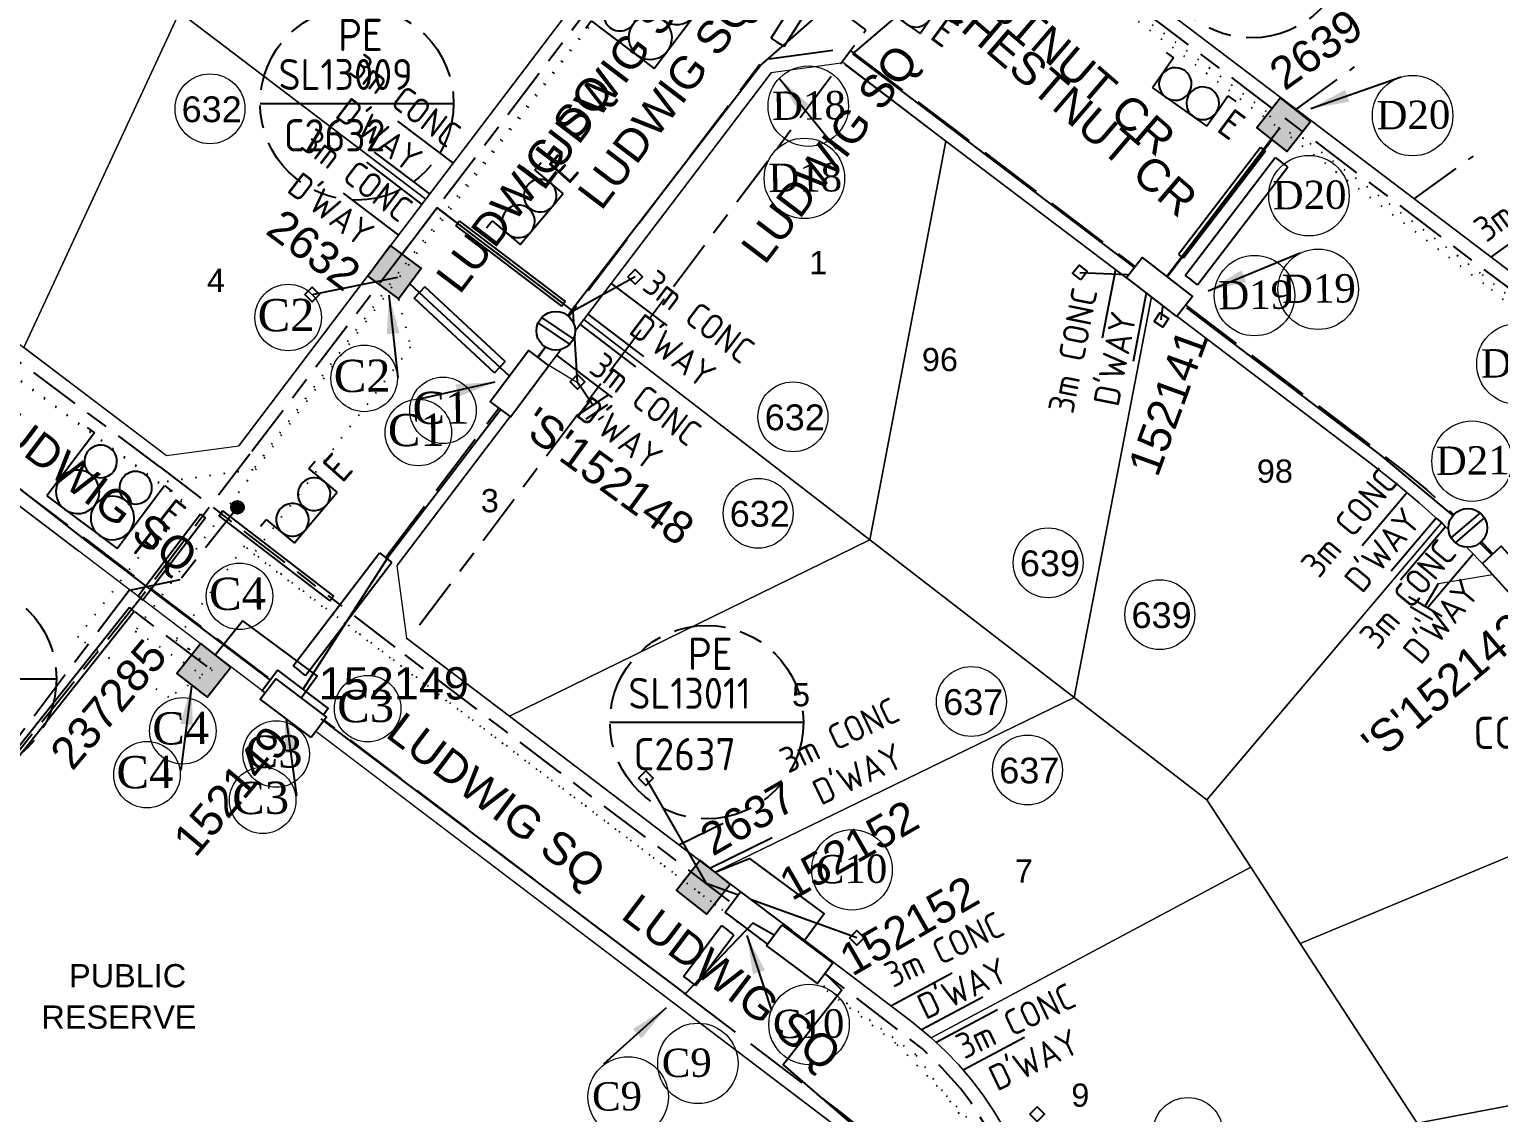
# Model space of a CAD drawing. Header units: metres. Extents: x 298214 to 299272, y 6265564 to 6266203.
# Drawn here: x 298747.9 to 298861.9, y 6265777.8 to 6265861.8 of the extents above; entities that cross this region are included whole.
import ezdxf
from ezdxf.enums import TextEntityAlignment as Align

# ---------------------------------------------------------------- set-up
doc = ezdxf.new("R2010")
doc.units = ezdxf.units.M
for name, pattern in [('Cable Exist UG', [8.2, 4, -1.2, 1.8, -1.2]), ('Cable Remove', [2, 0, -2]), ('IE Trench LV', [6.5, 5, -1.5]), ('IECLCHAINA', [8.2, 4, -1.2, 1.8, -1.2])]:
    doc.linetypes.add(name, pattern=pattern)
doc.layers.get('0').update_dxf_attribs({"color": 6})
doc.layers.add('Cadastre Land Parcels_SP_EXT', color=9, linetype='Continuous', lineweight=5)
doc.layers.add('Cadastre Roads_SP_EXT', color=9, linetype='Continuous', lineweight=5)
for name, color, linetype in [('Duct_SP_NEW', 2, 'Continuous'), ('Equip_HV_EXT', 7, 'Continuous'), ('Equip_LV_NEW', 2, 'Continuous'), ('Equip_SL_EXT', 7, 'Continuous'), ('Mains_HV_EXT', 7, 'Continuous'), ('Mains_LV_EXT', 7, 'Continuous'), ('Mains_LV_New_T28', 2, 'Continuous'), ('Mains_LV_New_T8', 2, 'Continuous'), ('Mains_LV_NEW_T84', 2, 'Continuous'), ('Mains_SL_EXT', 7, 'Continuous'), ('Notes_HV_MISC', 7, 'Continuous'), ('Notes_LV_MISC', 7, 'Continuous'), ('NOTES_SL_EXT', 7, 'Continuous'), ('Notes_SL_MISC', 7, 'Continuous'), ('Notes_SP_EXT', 7, 'Continuous'), ('Notes_SP_MISC', 7, 'Continuous'), ('Services_SP_EXT', 7, 'Continuous'), ('SupportsUG_SP_LV_NEW', 2, 'Continuous'), ('SupportsUG_SP_LV_SL_EXT', 7, 'Continuous'), ('Trench_SP_NEW', 2, 'Continuous'), ('UG_Details_SP_MISC', 7, 'Continuous')]:
    doc.layers.add(name, color=color, linetype=linetype)
doc.layers.add('Features_HIDE', color=1, linetype='Continuous', plot=False)
doc.layers.get('Features_HIDE').off()
doc.styles.add('COLUMN_LABEL', font='arial.ttf')
doc.styles.add('iecISOCP', font='isocp.shx')
doc.styles.add('iecNAME', font='times.ttf')
doc.styles.add('iecRoadName', font='arial.ttf', dxfattribs={"height": 3.5})
doc.styles.add('POLE_LABEL', font='arial.ttf')
doc.styles.get("Standard").update_dxf_attribs({"font": 'arial.ttf'})
doc.linetypes.add('IECLCABD1', pattern='A,5.25,-0.1,["o",Standard,S=2,R=0,X=1.5,Y=-0.7],-4', length=9.35)
doc.linetypes.add('IECLCABS1', pattern='A,7,-0.5,["/",Standard,S=1.5,R=0,X=0.2,Y=-0.7],-1.8', length=9.3)
doc.linetypes.add('IECLCABV1', pattern='A,7.2,-0.45,["V",Standard,S=1.5,R=0,X=0,Y=-0.7],-1.8', length=9.45)
doc.linetypes.add('IECLCABX1', pattern='A,7,-0.25,["x",Standard,S=2,R=0,X=0.2,Y=-0.8],-2.1', length=9.35)
doc.dimstyles.new('UGT1', dxfattribs={"dimtxt": 2.5, "dimasz": 2, "dimexe": 1.25, "dimexo": 0.625, "dimgap": 1, "dimtad": 1, "dimjust": 1, "dimlfac": 1000, "dimtxsty": 'iecISOCP', "dimblk1": 'M05', "dimblk2": 'NONE', "dimsah": 1, "dimcen": 0, "dimse1": 1, "dimse2": 1, "dimadec": 0, "dimazin": 0, "dimtfac": 1, "dimtmove": 0, "dimatfit": 3, "dimfxl": 1, "dimarcsym": 0})

# ---------------------------------------------------------------- blocks, each defined once
blk = doc.blocks.new('COLUMN_EXT')
blk.add_hatch(color=256).paths.add_polyline_path([(-1.49, 1.48), (-1.49, -1.49), (1.48, -1.49), (1.48, 1.48)])
blk.add_lwpolyline([(-1.49, -1.49), (1.48, -1.49), (1.48, 1.48), (-1.49, 1.48)], close=True)
for tag, height, style, flags, p in [('ASSET_NUM', 2.5, 'COLUMN_LABEL', 8, (2, 2)), ('STRUCTURE_PLANT_NUMBER', 0.2, 'POLE_LABEL', 9, (1.81, 0.03)), ('STREET_CODE', 0.2, 'COLUMN_LABEL', 9, (1.81, -0.2))]:
    blk.add_attdef(tag, text='', height=height, dxfattribs=dict(style=style, flags=flags)).set_placement(p, align=Align.MIDDLE_LEFT)
at = {"flags": 9}
for tag, p in [('COLUMN_TYPE', (1.81, -0.4)), ('OWNED_BY', (1.81, -0.6)), ('STATE', (1.81, -0.8)), ('USAGE', (1.81, -1)), ('LEGEND', (1.81, -1.2)), ('STREETNAME', (1.81, -1.6)), ('SUBURB', (1.81, -1.8)), ('LOCATION', (1.81, -1.4)), ('NOTES', (1.81, -2))]:
    blk.add_attdef(tag, text='', height=0.2, dxfattribs=at).set_placement(p, align=Align.MIDDLE_LEFT)
at = {"flags": 1}
blk.add_attdef('Z', (1.81, -2.35), '', height=0.2, dxfattribs=at)
blk = doc.blocks.new('CCP_EXT')
at = {"flags": 9}
for tag, p in [('STATE', (0, -1.8)), ('LEGEND', (0, -1.4)), ('LIFE_SUPPORT', (0, -1.6)), ('NOTES', (0, -2))]:
    blk.add_attdef(tag, text='', height=0.2, dxfattribs=at).set_placement(p, align=Align.MIDDLE_LEFT)
blk.add_wipeout([(0, 0.57), (0.57, 0), (0, -0.57), (-0.57, 0)])
blk.add_lwpolyline([(-0.57, 0), (0, 0.57), (0.57, 0), (0, -0.57), (-0.57, 0)])
at = {"flags": 1}
blk.add_attdef('Z', (0, 0), '', height=0.2, dxfattribs=at)
at = {"flags": 9}
for tag, p in [('CCP_TYPE', (0, 0)), ('CONSTRUCTED_VOLTAGE', (0, -0.2)), ('OPERATING_VOLTAGE', (0, -0.6)), ('ORIENTATION', (0, -0.8)), ('OWNED_BY', (0, -1)), ('NO_PHASES', (0, -0.4)), ('USAGE', (0, -1.2))]:
    blk.add_attdef(tag, text='', height=0.2, dxfattribs=at).set_placement(p, align=Align.MIDDLE_LEFT)
blk = doc.blocks.new('CONNECTOR_NODE_EXT')
h = blk.add_hatch(color=256)
edge = h.paths.add_edge_path()
edge.add_arc((0, 0), 0.5, 0, 360)
blk.add_circle((0, 0), 0.5)
at = {"flags": 1}
blk.add_attdef('Z', (0, 0), '', height=0.2, dxfattribs=at)
at = {"flags": 9}
for tag, p in [('CONNECTOR_TYPE', (0, 0)), ('CONSTRUCTED_VOLTAGE', (0, -0.2)), ('OPERATING_VOLTAGE', (0, -0.6)), ('ORIENTATION', (0, -0.8)), ('SUBTYPE', (0, -1)), ('NO_PHASES', (0, -0.4)), ('USAGE', (0, -1.2)), ('NOTES', (0, -1.4))]:
    blk.add_attdef(tag, text='', height=0.2, dxfattribs=at).set_placement(p, align=Align.MIDDLE_LEFT)
blk = doc.blocks.new('d2212')
at = {"layer": 'Notes_SP_EXT', "color": 1}
for p, q in [((298848.042, 6265874.283), (298848.502, 6265874.285)), ((298848.507, 6265874.285), (298848.511, 6265872.388)), ((298851.946, 6265873.521), (298851.942, 6265874.293)), ((298851.943, 6265874.293), (298852.443, 6265874.295)), ((298851.951, 6265872.396), (298851.946, 6265873.521)), ((298848.511, 6265872.384), (298851.951, 6265872.392))]:
    blk.add_line(p, q, dxfattribs=at)
for points in [[(298848.522, 6265873.233, 1), (298850.21, 6265873.23, 1)], [(298850.257, 6265873.233, 1), (298851.944, 6265873.23, 1)]]:
    blk.add_lwpolyline(points, format="xyb", close=True, dxfattribs=at)
at = {"layer": 'Notes_SP_MISC', "linetype": 'Continuous', "insert": (298852.94, 6265873.193), "char_height": 1.5, "width": 1.93709, "attachment_point": 5, "rotation": 358.65917, "style": 'iecISOCP'}
blk.add_mtext('E', dxfattribs=at)
blk = doc.blocks.new('d221')
at = {"layer": 'Notes_SP_EXT', "color": 1}
for p, q in [((298834.428, 6265877.275), (298834.888, 6265877.275)), ((298834.889, 6265877.275), (298834.879, 6265873.193)), ((298839.421, 6265874.31), (298839.426, 6265877.263)), ((298839.428, 6265877.263), (298839.928, 6265877.262)), ((298839.419, 6265873.185), (298839.421, 6265874.31)), ((298834.879, 6265873.193), (298839.419, 6265873.185))]:
    blk.add_line(p, q, dxfattribs=at)
for points in [[(298835.193, 6265876.285, 1), (298836.881, 6265876.282, 1)], [(298837.458, 6265876.28, 1), (298839.146, 6265876.277, 1)], [(298834.901, 6265874.317, 1), (298837.151, 6265874.313, 1)], [(298837.151, 6265874.313, 1), (298839.401, 6265874.309, 1)]]:
    blk.add_lwpolyline(points, format="xyb", close=True, dxfattribs=at)
at = {"layer": 'Notes_SP_MISC', "linetype": 'Continuous', "char_height": 1.5, "width": 1.93709, "attachment_point": 5, "rotation": 358.65917, "style": 'iecISOCP'}
for s, insert in [('E', (298840.623, 6265876.311)), ('F', (298840.59, 6265874.254))]:
    blk.add_mtext(s, dxfattribs=dict(at, insert=insert))
blk = doc.blocks.new('PILLAR_NEW')
for tag, height, flags, p in [('ASSET_NUM', 2.5, 8, (2, 4)), ('STREET_CODE', 0.2, 9, (1.5, 2)), ('OWNED_BY', 0.2, 9, (1.5, 1.8))]:
    blk.add_attdef(tag, text='', height=height, dxfattribs=dict(flags=flags)).set_placement(p, align=Align.MIDDLE_LEFT)
blk.add_wipeout([(-2.47, 0.99), (2.47, 0.99), (2.47, -0.99), (-2.47, -0.99)])
at = {"lineweight": -3}
blk.add_lwpolyline([(-2.47, 0.99), (2.47, 0.99), (2.47, -0.99), (-2.47, -0.99)], close=True, dxfattribs=at)
for tag, flags, p in [('OPERATED_BY', 9, (1.5, 1.6)), ('STATE', 9, (1.5, 1.2)), ('MAINTAINED_BY', 9, (1.5, 1.4)), ('SUPPORT_TYPE', 9, (1.5, 1)), ('SUBURB', 9, (1.5, 0.2)), ('STREETNAME', 9, (1.5, 0)), ('USAGE', 9, (1.5, 0.8)), ('LEGEND', 9, (1.5, 0.6)), ('PARENT', 9, (1.5, 0.4)), ('Z', 1, (1.5, -0.6)), ('LOCATION', 9, (1.5, -0.2)), ('NOTES', 9, (1.5, -0.4))]:
    blk.add_attdef(tag, text='', height=0.2, dxfattribs=dict(flags=flags)).set_placement(p, align=Align.MIDDLE_LEFT)
blk = doc.blocks.new('_None')
blk = doc.blocks.new('M05')
blk.add_hatch(color=256).paths.add_polyline_path([(-2, 0), (-0.701, -0.75), (-0.701, 0.75)])
at = {"color": 1}
blk.add_lwpolyline([(-0.701, 0.75), (-0.701, -0.75), (-2, 0)], close=True, dxfattribs=at)
blk = doc.blocks.new('LV_UG_LINKS_CLOSED_NEW')
for tag, flags, p in [('MAINTAINED_BY', 9, (1.5, -2.2)), ('TYPE', 9, (1.5, -2.6)), ('Z', 1, (1.5, -2.8)), ('NUMBER_OF_PHASES', 9, (1.5, -2.4))]:
    blk.add_attdef(tag, text='', height=0.2, dxfattribs=dict(flags=flags)).set_placement(p, align=Align.MIDDLE_LEFT)
blk.add_wipeout([(-1.06, 1.06), (-1.18, 0.92), (-1.29, 0.76), (-1.37, 0.59), (-1.43, 0.42), (-1.48, 0.23), (-1.49, 0.05), (-1.49, -0.14), (-1.46, -0.33), (-1.41, -0.51), (-1.33, -0.68), (-1.24, -0.84), (-1.12, -0.99), (-0.99, -1.12), (-0.84, -1.24), (-0.68, -1.33), (-0.51, -1.41), (-0.33, -1.46), (-0.14, -1.49), (0.05, -1.49), (0.23, -1.48), (0.42, -1.43), (0.59, -1.37), (0.76, -1.29), (0.92, -1.18), (1.06, -1.06), (1.18, -0.92), (1.29, -0.76), (1.37, -0.59), (1.43, -0.42), (1.48, -0.23), (1.49, -0.05), (1.49, 0.14), (1.46, 0.33), (1.41, 0.51), (1.33, 0.68), (1.24, 0.84), (1.12, 0.99), (0.99, 1.12), (0.84, 1.24), (0.68, 1.33), (0.51, 1.41), (0.33, 1.46), (0.14, 1.49), (-0.05, 1.49), (-0.23, 1.48), (-0.42, 1.43), (-0.59, 1.37), (-0.76, 1.29), (-0.92, 1.18)])
for p, q in [((-0.25, -1.48), (-0.25, 1.48)), ((0.25, -1.48), (0.25, 1.48))]:
    blk.add_line(p, q)
blk.add_circle((0, 0), 1.5)
at = {"flags": 9}
for tag, p in [('ACTUAL_STATUS', (1.5, 0)), ('CONSTRUCTED_VOLTAGE', (1.5, -0.2)), ('OPERATING_VOLTAGE', (1.5, -0.6)), ('ORIENTATION', (1.5, -0.8)), ('STATE', (1.5, -1)), ('SWITCH_TYPE', (1.5, -1.2)), ('NO_PHASES', (1.5, -0.4)), ('OWNED_BY', (1.5, -1.8)), ('OPERATED_BY', (1.5, -2)), ('USAGE', (1.5, -1.4)), ('NOTES', (1.5, -1.6))]:
    blk.add_attdef(tag, text='', height=0.2, dxfattribs=at).set_placement(p, align=Align.MIDDLE_LEFT)
blk = doc.blocks.new('Earth')
for p, q in [((170.11, 339.38), (170.11, 341.42)), ((168.61, 339.38), (171.61, 339.38)), ((169.11, 338.78), (171.11, 338.78)), ((169.86, 338.18), (170.36, 338.18))]:
    blk.add_line(p, q)

msp = doc.modelspace()

# ---------------------------------------------------------------- linework, layer by layer
at = {"layer": 'Cadastre Land Parcels_SP_EXT', "linetype": 'Continuous'}
for points in [[(298786.96, 6265900.6), (298786.98, 6265900.59), (298788.61, 6265899.31), (298791.56, 6265897.08), (298796.11, 6265893.6), (298803.04, 6265888.33), (298822.72, 6265873.39), (298863.22, 6265842.65)], [(298810.26, 6265776.88), (298770.91, 6265806.76), (298751.77, 6265821.29), (298751.77, 6265821.29), (298730.32, 6265837.58)]]:
    msp.add_lwpolyline(points, dxfattribs=at)
for points in [[(298778.69, 6265848.59), (298793.2, 6265867.7), (298792.44, 6265873.31), (298781.48, 6265881.62), (298759.58, 6265863.1), (298778.69, 6265848.59)], [(298759.58, 6265863.1), (298744.05, 6265874.89), (298731.66, 6265848.43), (298732.89, 6265847.8), (298734.09, 6265847.12), (298735.24, 6265846.37), (298736.37, 6265845.57), (298747.51, 6265837.1), (298759.58, 6265863.1)], [(298778.69, 6265848.59), (298759.58, 6265863.1), (298747.51, 6265837.1), (298758.57, 6265828.71), (298764.18, 6265829.47), (298778.69, 6265848.59)], [(298819.03, 6265853.11), (298811.07, 6265859.16), (298805.47, 6265858.39), (298790.95, 6265839.27), (298813.13, 6265822.18), (298819.03, 6265853.11)], [(298834.96, 6265841.02), (298819.03, 6265853.11), (298813.13, 6265822.18), (298828.96, 6265809.96), (298834.96, 6265841.02)], [(298857.47, 6265823.5), (298855.73, 6265825.05), (298853.94, 6265826.56), (298852.11, 6265828), (298834.96, 6265841.02), (298828.96, 6265809.96), (298839.26, 6265802.03), (298857.47, 6265823.5)], [(298813.13, 6265822.18), (298790.95, 6265839.27), (298776.44, 6265820.16), (298777.2, 6265814.55), (298785.17, 6265808.51), (298813.13, 6265822.18)], [(298873.38, 6265802.06), (298871.15, 6265806.06), (298869.91, 6265808.2), (298868.59, 6265810.29), (298867.21, 6265812.34), (298865.75, 6265814.34), (298864.22, 6265816.28), (298862.63, 6265818.17), (298860.97, 6265820.01), (298859.25, 6265821.78), (298857.47, 6265823.5), (298839.26, 6265802.03), (298842.67, 6265796.79), (298846.51, 6265790.88), (298873.38, 6265802.06)], [(298828.96, 6265809.96), (298813.13, 6265822.18), (298785.17, 6265808.51), (298801.1, 6265796.41), (298828.96, 6265809.96)], [(298842.67, 6265796.79), (298839.26, 6265802.03), (298828.96, 6265809.96), (298801.1, 6265796.41), (298816.35, 6265784.84), (298817.89, 6265783.57), (298842.67, 6265796.79)], [(298880.11, 6265789.96), (298873.38, 6265802.06), (298846.51, 6265790.88), (298855.56, 6265776.95), (298884.33, 6265782.4), (298880.11, 6265789.96)], [(298855.56, 6265776.95), (298846.51, 6265790.88), (298842.67, 6265796.79), (298817.89, 6265783.57), (298818.99, 6265782.54), (298820.03, 6265781.46), (298821, 6265780.31), (298821.91, 6265779.12), (298822.74, 6265777.87), (298823.51, 6265776.58), (298824.2, 6265775.25), (298824.82, 6265773.88), (298825.36, 6265772.48), (298825.81, 6265771.05), (298826.19, 6265769.6), (298855.56, 6265776.95)], [(298890.22, 6265771.81), (298884.33, 6265782.4), (298855.56, 6265776.95), (298862.61, 6265760.75), (298896.36, 6265760.78), (298890.22, 6265771.81)]]:
    msp.add_lwpolyline(points, close=True, dxfattribs=at)
at = {"layer": 'Cadastre Land Parcels_SP_EXT'}
for centre in [(298761.95, 6265855.61), (298807.16, 6265831.72), (298804.46, 6265824.24), (298826.95, 6265820.4), (298835.61, 6265816.38), (298821, 6265809.64), (298825.35, 6265804.33), (298837.79, 6265776.22)]:
    msp.add_circle(centre, 2.71, dxfattribs=at)
at = {"layer": 'Cadastre Roads_SP_EXT', "linetype": 'Continuous'}
for points in [[(298730.32, 6265837.58), (298751.77, 6265821.29), (298751.77, 6265821.29)], [(298758.21, 6265828.98), (298747.51, 6265837.1)]]:
    msp.add_lwpolyline(points, dxfattribs=at)
at = {"layer": 'Duct_SP_NEW'}
for p, q in [((298805.46, 6265861.08), (298814.77, 6265875.69)), ((298806.47, 6265860.44), (298815.78, 6265875.04)), ((298805.46, 6265861.08), (298805.97, 6265860.76)), ((298806.47, 6265860.44), (298805.97, 6265860.76)), ((298844.57, 6265851.83), (298845.05, 6265851.46)), ((298845.53, 6265851.1), (298845.05, 6265851.46)), ((298778.6, 6265841.8), (298778.19, 6265841.36)), ((298777.78, 6265840.92), (298778.19, 6265841.36)), ((298768.41, 6265812.4), (298775.09, 6265821.18)), ((298775.09, 6265821.18), (298775.56, 6265820.82)), ((298769.37, 6265811.67), (298776.04, 6265820.46)), ((298776.04, 6265820.46), (298775.56, 6265820.82)), ((298768.41, 6265812.4), (298768.89, 6265812.03)), ((298769.37, 6265811.67), (298768.89, 6265812.03)), ((298798.67, 6265788.33), (298799.15, 6265787.97)), ((298799.63, 6265787.61), (298799.15, 6265787.97))]:
    msp.add_line(p, q, dxfattribs=at)
at = {"layer": 'Mains_HV_EXT', "linetype": 'Cable Exist UG'}
msp.add_lwpolyline([(298764.08, 6265824.7), (298759.62, 6265819.08), (298755.67, 6265818.24), (298726.02, 6265779.05), (298720.79, 6265770.59), (298709.22, 6265744.34), (298684.4, 6265704.21), (298683, 6265701.75), (298649.9, 6265722.01), (298638.59, 6265706.95)], dxfattribs=at)
at = {"layer": 'Mains_LV_EXT', "linetype": 'Cable Remove', "ltscale": 0.5}
for points in [[(298814.66, 6265877.01), (298844.87, 6265854.08)], [(298844.87, 6265854.08), (298861.31, 6265841.6), (298868.64, 6265835.48), (298872.34, 6265831.68)]]:
    msp.add_lwpolyline(points, dxfattribs=at)
at = {"layer": 'Mains_LV_NEW_T84', "color": 2, "linetype": 'IECLCABX1', "flags": 128}
for points in [[(298804.67, 6265859), (298810.07, 6265863.71), (298815.8, 6265868.72), (298798.16, 6265882.36)], [(298822.41, 6265872.18), (298824.52, 6265870.79), (298811.78, 6265859.86)]]:
    msp.add_lwpolyline(points, dxfattribs=at)
at = {"layer": 'Mains_SL_EXT', "linetype": 'Cable Remove', "ltscale": 0.5}
for points in [[(298775.75, 6265888.59), (298794.3, 6265874.41), (298795.29, 6265867.16), (298778.03, 6265844.43)], [(298844.87, 6265854.08), (298843.88, 6265855.4), (298816.21, 6265876.5), (298814.66, 6265877.01)], [(298871.78, 6265833.1), (298871.76, 6265833.12), (298869.88, 6265835), (298867.39, 6265837.15), (298864.13, 6265839.91), (298860.49, 6265842.85), (298846.77, 6265853.3), (298844.87, 6265854.08)], [(298762.13, 6265812.09), (298758.77, 6265809.97), (298751.69, 6265814.62), (298759.79, 6265825.26), (298730.82, 6265846.58), (298724.58, 6265848.61), (298719.47, 6265849.54)]]:
    msp.add_lwpolyline(points, dxfattribs=at)
at = {"layer": 'Notes_HV_MISC', "linetype": 'Cable Exist UG'}
msp.add_lwpolyline([(298812.82, 6265861.73), (298786.02, 6265881.89)], dxfattribs=at)
at = {"layer": 'Notes_LV_MISC', "lineweight": 0}
for centre, radius in [((298808.35, 6265855.81), 3.12), ((298847.18, 6265848.87), 3.12), ((298780.02, 6265832.22), 2.58), ((298764.24, 6265817.8), 2.58), ((298799.79, 6265781.58), 3.12)]:
    msp.add_circle(centre, radius, dxfattribs=at)
at = {"layer": 'Notes_SL_MISC', "color": 7, "linetype": 'Continuous'}
for p, q in [((298765.84, 6265856.03), (298780.84, 6265856.03)), ((298735.04, 6265811.41), (298750.04, 6265811.41)), ((298792.97, 6265808.04), (298807.97, 6265808.04))]:
    msp.add_line(p, q, dxfattribs=at)
at = {"layer": 'Notes_SL_MISC', "color": 7, "linetype": 'IECLCHAINA'}
for centre in [(298842.74, 6265868.61), (298773.34, 6265856.03), (298742.54, 6265811.41)]:
    msp.add_circle(centre, 7.5, dxfattribs=at)
at = {"layer": 'Notes_SP_EXT'}
for p, q in [((298776.5, 6265854.64), (298780.8, 6265851.38)), ((298774.69, 6265852.25), (298778.99, 6265848.99)), ((298774.09, 6265851.46), (298778.39, 6265848.19)), ((298772.27, 6265849.07), (298776.57, 6265845.8)), ((298832.17, 6265843.14), (298831.15, 6265837.83)), ((298814.76, 6265786.05), (298819.52, 6265788.59)), ((298817.12, 6265784.21), (298821.89, 6265786.75)), ((298818.26, 6265783.23), (298823.02, 6265785.77)), ((298820.35, 6265781.08), (298825.11, 6265783.62))]:
    msp.add_line(p, q, dxfattribs=at)
at = {"layer": 'Notes_SP_EXT', "lineweight": 0}
for centre, radius in [((298855.22, 6265855.08), 3.12), ((298808.05, 6265850.21), 3.12), ((298847.89, 6265841.61), 3.12), ((298863.31, 6265835.82), 3.12), ((298773.91, 6265834.7), 2.58), ((298778.11, 6265830.5), 2.58), ((298859.83, 6265828.28), 3.12), ((298757.06, 6265803.97), 2.58), ((298766.04, 6265801.98), 2.58), ((298808.41, 6265784.6), 3.12), ((298794.38, 6265778.98), 3.12)]:
    msp.add_circle(centre, radius, dxfattribs=at)
at = {"layer": 'Notes_SP_MISC', "color": 7, "linetype": 'Cable Exist UG'}
for p, q in [((298846.13, 6265855.54), (298850.71, 6265858.85)), ((298855.35, 6265848.63), (298859.93, 6265851.94)), ((298861.34, 6265844.14), (298865.69, 6265847.29))]:
    msp.add_line(p, q, dxfattribs=at)
at = {"layer": 'Services_SP_EXT'}
for points in [[(298836.16, 6265842.63), (298844.87, 6265854.08)], [(298790.11, 6265839.91), (298779.57, 6265847.93), (298778.29, 6265846.24), (298776.86, 6265844.34)]]:
    msp.add_lwpolyline(points, dxfattribs=at)
at = {"layer": 'UG_Details_SP_MISC'}
for p, q in [((298843.43, 6265852.61), (298837.07, 6265844.31)), ((298843.81, 6265852.31), (298837.45, 6265844.02)), ((298843.43, 6265852.61), (298843.62, 6265852.46)), ((298843.81, 6265852.31), (298843.62, 6265852.46)), ((298781.01, 6265846.52), (298781.15, 6265846.71)), ((298781.01, 6265846.52), (298789.21, 6265840.29)), ((298781.3, 6265846.9), (298781.15, 6265846.71)), ((298781.3, 6265846.9), (298789.5, 6265840.67)), ((298837.07, 6265844.31), (298837.26, 6265844.16)), ((298837.45, 6265844.02), (298837.26, 6265844.16)), ((298789.21, 6265840.29), (298789.36, 6265840.48)), ((298789.5, 6265840.67), (298789.36, 6265840.48)), ((298762.93, 6265824.42), (298762.79, 6265824.23)), ((298762.93, 6265824.42), (298771.53, 6265817.82)), ((298761.21, 6265824.17), (298756.37, 6265817.8)), ((298761.6, 6265823.88), (298756.75, 6265817.51)), ((298761.21, 6265824.17), (298761.4, 6265824.03)), ((298761.6, 6265823.88), (298761.4, 6265824.03)), ((298762.64, 6265824.04), (298762.79, 6265824.23)), ((298762.64, 6265824.04), (298771.24, 6265817.44)), ((298756.37, 6265817.8), (298756.56, 6265817.65)), ((298756.75, 6265817.51), (298756.56, 6265817.65)), ((298771.24, 6265817.44), (298771.38, 6265817.63)), ((298771.53, 6265817.82), (298771.38, 6265817.63)), ((298755.71, 6265816.93), (298725.62, 6265779.16)), ((298756.08, 6265816.63), (298726, 6265778.86)), ((298755.71, 6265816.93), (298755.9, 6265816.78)), ((298756.08, 6265816.63), (298755.9, 6265816.78))]:
    msp.add_line(p, q, dxfattribs=at)
at = {"layer": 'UG_Details_SP_MISC', "color": 7, "linetype": 'Cable Exist UG'}
msp.add_line((298779.57, 6265847.93), (298790.11, 6265839.91), dxfattribs=at)
at = {"layer": 'UG_Details_SP_MISC', "color": 7, "linetype": 'Cable Exist UG', "flags": 128}
for points in [[(298758.07, 6265827.85), (298746.89, 6265836.2), (298741.27, 6265840.46), (298735.75, 6265844.66), (298731.21, 6265847.42), (298724.52, 6265849.52), (298718.94, 6265849.85), (298715.43, 6265849.42), (298709.19, 6265847.34), (298705.55, 6265845.2), (298705.01, 6265844.8), (298700.93, 6265840.97), (298699.64, 6265839.36), (298696.45, 6265834.98), (298693.25, 6265830.58)], [(298765.04, 6265828.82), (298756.56, 6265817.65)], [(298758.07, 6265827.85), (298772.17, 6265817.03)], [(298756.51, 6265817.59), (298725.81, 6265779.01)], [(298761.73, 6265812.35), (298755.71, 6265816.93)], [(298773.12, 6265816.3), (298776.54, 6265813.68)]]:
    msp.add_lwpolyline(points, dxfattribs=at)

# ---------------------------------------------------------------- block references
at = {"layer": 'Equip_HV_EXT'}
msp.add_blockref('CONNECTOR_NODE_EXT', (298764.08, 6265824.7), dxfattribs=at)
at = {"layer": 'Features_HIDE', "color": 7, "linetype": 'Cable Exist UG', "xscale": 1.5, "yscale": 1.5, "zscale": 1.5}
for name, p, rotation in [('d221', (7551599.76, 271244.56), 53.15596760148016), ('d2212', (-5470329.74, -1167542.99), 324.9152323060367), ('d2212', (-5470307.5, -1167550.17), 324.9152323060367), ('d2212', (7187304.12, -144058.93), 49.79183431463514), ('d221', (-5695864.88, -986977.76), 323.1559676014801), ('d2212', (7187286.59, -144082.08), 49.79183431463514)]:
    msp.add_blockref(name, p, dxfattribs=dict(at, rotation=rotation))
at = {"layer": 'SupportsUG_SP_LV_SL_EXT'}
ref = msp.add_blockref('COLUMN_EXT', (298845.21, 6265854.37), dxfattribs=dict(at, rotation=141.6011299458961))
ref.add_attrib('ASSET_NUM', '2639', dxfattribs={"layer": '0', "height": 2.5, "rotation": 35.7061, "style": 'COLUMN_LABEL'}).set_placement((298843.84, 6265858.98), align=Align.TOP_LEFT)
ref = msp.add_blockref('COLUMN_EXT', (298776.26, 6265842.93), dxfattribs=dict(at, rotation=233.2681956890874))
ref.add_attrib('ASSET_NUM', '2632', dxfattribs={"layer": '0', "height": 2.5, "rotation": 323.3044, "style": 'COLUMN_LABEL'}).set_placement((298773.13, 6265842.35), align=Align.MIDDLE_RIGHT)
ref = msp.add_blockref('COLUMN_EXT', (298761.47, 6265812.06), dxfattribs=dict(at, rotation=141.5931267259002))
ref.add_attrib('ASSET_NUM', '237285', dxfattribs={"layer": '0', "height": 2.5, "rotation": 49.9861, "style": 'COLUMN_LABEL'}).set_placement((298756.86, 6265814.72), align=Align.TOP_RIGHT)
ref = msp.add_blockref('COLUMN_EXT', (298800.2, 6265795.24), dxfattribs=dict(at, rotation=141.595127530899))
ref.add_attrib('ASSET_NUM', '2637', dxfattribs={"layer": '0', "height": 2.5, "rotation": 30, "style": 'COLUMN_LABEL'}).set_placement((298801.31, 6265796.95), align=Align.BOTTOM_LEFT)

# ---------------------------------------------------------------- texts
at = {"layer": 'Cadastre Land Parcels_SP_EXT'}
for s, height, p in [('632', 2, (298759.75, 6265854.57)), ('1', 1.8, (298808.42, 6265842.78)), ('4', 1.8, (298761.71, 6265841.4)), ('96', 1.8, (298817.16, 6265835.26)), ('632', 2, (298804.97, 6265830.68)), ('98', 1.8, (298843.14, 6265826.61)), ('3', 1.8, (298782.95, 6265824.32)), ('632', 2, (298802.26, 6265823.2)), ('639', 2, (298824.76, 6265819.36)), ('639', 2, (298833.42, 6265815.34)), ('5', 1.8, (298807.09, 6265809.27)), ('637', 2, (298818.81, 6265808.6)), ('637', 2, (298823.16, 6265803.29)), ('7', 1.8, (298824.37, 6265795.6)), ('PUBLIC ', 1.8, (298751.02, 6265787.48)), ('RESERVE', 1.8, (298748.88, 6265784.27)), ('9', 1.8, (298828.75, 6265778.22))]:
    msp.add_text(s, height=height, dxfattribs=at).set_placement(p)
at = {"layer": 'Cadastre Roads_SP_EXT', "color": 1}
for s, rotation, p in [('CHESTNUT CR', 319.3212, (298816.45, 6265868.11)), ('LUDWIG SQ', 52.7938, (298792.29, 6265847.62)), ('LUDWIG SQ', 322.8857, (298775.46, 6265806.97))]:
    msp.add_text(s, height=2.5, rotation=rotation, dxfattribs=at).set_placement(p)
at = {"layer": 'Notes_HV_MISC', "color": 1}
msp.add_text('LUDWIG SQ', height=2.5, rotation=52.7938, dxfattribs=at).set_placement((298804.97, 6265843.42))
at = {"layer": 'Notes_LV_MISC', "color": 1}
for s, rotation, p in [('LUDWIG SQ', 52.7938, (298787.83, 6265849.17)), ('CHESTNUT CR', 319.3212, (298818.15, 6265863.38)), ('LUDWIG SQ', 322.8857, (298743.8, 6265831.47))]:
    msp.add_text(s, height=2.5, rotation=rotation, dxfattribs=at).set_placement(p)
at = {"layer": 'Notes_LV_MISC', "style": 'iecNAME'}
for s, height, p in [('D18', 2.2, (298805.55, 6265854.74)), ('D20', 2.2, (298844.38, 6265847.8)), ('D19', 2.2, (298840.16, 6265840.05)), ('C1', 2.5, (298777.67, 6265831.15)), ('C4', 2.5, (298761.89, 6265816.73)), ('C9', 2.2, (298797, 6265780.51))]:
    msp.add_text(s, height=height, rotation=0.5671, dxfattribs=at).set_placement(p)
at = {"layer": 'NOTES_SL_EXT', "char_height": 2.5, "width": 5.0547, "attachment_point": 1, "style": 'iecRoadName'}
for insert in [(298771.89, 6265862.58), (298799.02, 6265814.59)]:
    msp.add_mtext('{\\Fisocp|c0;PE}', dxfattribs=dict(at, insert=insert))
at = {"layer": 'Notes_SL_MISC', "color": 1}
msp.add_text('LUDWIG SQ', height=2.5, rotation=52.7938, dxfattribs=at).set_placement((298781.31, 6265841.13))
at = {"layer": 'Notes_SL_MISC', "width": 13.6426, "attachment_point": 1, "style": 'iecRoadName'}
for s, insert, char_height in [('{\\Fisocp|c0;SL13009}', (298767.27, 6265859.47), 2.4), ('{\\Fisocp|c0;C2632}', (298767.67, 6265854.8), 2.5), ('{\\Fisocp|c0;SL13011}', (298794.4, 6265811.48), 2.4)]:
    msp.add_mtext(s, dxfattribs=dict(at, insert=insert, char_height=char_height))
at = {"layer": 'Notes_SP_EXT', "style": 'iecNAME'}
for s, height, p in [('D20', 2.2, (298852.43, 6265854.01)), ('D18', 2.2, (298805.26, 6265849.15)), ('D19', 2.2, (298845.1, 6265840.54)), ('D22', 2.2, (298860.52, 6265834.76)), ('C2', 2.5, (298771.56, 6265833.63)), ('C1', 2.5, (298775.76, 6265829.43)), ('D21', 2.2, (298857.03, 6265827.21)), ('C4', 2.5, (298754.71, 6265802.9)), ('C3', 2.5, (298763.69, 6265800.9)), ('C10', 2.2, (298805.62, 6265783.53)), ('C9', 2.2, (298791.59, 6265777.91))]:
    msp.add_text(s, height=height, rotation=0.5671, dxfattribs=at).set_placement(p)
at = {"layer": 'Notes_SP_EXT', "lineweight": 0, "char_height": 2, "width": 15.0675, "attachment_point": 5, "style": 'iecISOCP'}
for insert, rotation in [((298776.07, 6265854.92), 322.7462), ((298772.33, 6265849.13), 322.7462), ((298865.28, 6265847.53), 36.1654), ((298825.14, 6265783.36), 25.4448)]:
    msp.add_mtext("3m CONC D'WAY", dxfattribs=dict(at, insert=insert, rotation=rotation))

# ---------------------------------------------------------------- leaders
at = {"layer": 'Notes_SP_EXT', "lineweight": 0}
for points in [[(298806.13, 6265857.95), (298810.54, 6265852.49)], [(298847.32, 6265855.63), (298854.34, 6265858.08)], [(298775.83, 6265841.15), (298776.52, 6265834.75)], [(298760.51, 6265810.83), (298759.68, 6265804.32)], [(298797.32, 6265785.88), (298792.46, 6265781.51)]]:
    msp.add_leader(points, dimstyle='UGT1', override={"dimasz": 3, "dimgap": 1, "dimtad": 0}, dxfattribs=at)

# ---------------------------------------------------------------- next in the draw order: block references
at = {"layer": 'Services_SP_EXT'}
for p in [(298794.92, 6265842.57), (298769.87, 6265841.21), (298790.46, 6265834.44), (298795.76, 6265803.7), (298812.11, 6265791.31), (298826.1, 6265777.64)]:
    msp.add_blockref('CCP_EXT', p, dxfattribs=at)
for p, rotation in [((298829.42, 6265842.92), 96.21384098505915), ((298835.73, 6265839.23), 10.92998559161752)]:
    msp.add_blockref('CCP_EXT', p, dxfattribs=dict(at, rotation=rotation))

# ---------------------------------------------------------------- next in the draw order: linework, layer by layer
at = {"layer": 'Cadastre Roads_SP_EXT', "linetype": 'Continuous'}
for points in [[(298897.05, 6265797.34), (298887.21, 6265815.01), (298885.9, 6265817.3), (298884.52, 6265819.54), (298883.07, 6265821.74), (298881.56, 6265823.89), (298879.98, 6265826), (298878.35, 6265828.06), (298876.65, 6265830.08), (298874.89, 6265832.04), (298873.08, 6265833.95), (298871.22, 6265835.8), (298869.29, 6265837.6), (298867.32, 6265839.35), (298865.3, 6265841.03), (298863.22, 6265842.65), (298822.72, 6265873.39), (298822.72, 6265873.39)], [(298793.2, 6265867.7), (298778.69, 6265848.59), (298764.18, 6265829.47), (298764.18, 6265829.47)], [(298811.17, 6265859.08), (298819.03, 6265853.11), (298834.96, 6265841.02), (298852.11, 6265828), (298853.94, 6265826.56), (298855.73, 6265825.05), (298857.47, 6265823.5), (298859.25, 6265821.78), (298860.97, 6265820.01), (298862.63, 6265818.17), (298864.22, 6265816.28), (298865.75, 6265814.34), (298867.21, 6265812.34), (298868.59, 6265810.29), (298869.91, 6265808.2), (298871.15, 6265806.06), (298873.38, 6265802.06), (298880.11, 6265789.96), (298880.13, 6265789.97)], [(298776.49, 6265820.23), (298790.95, 6265839.27), (298805.47, 6265858.39)], [(298823.51, 6265776.58), (298822.74, 6265777.87), (298821.91, 6265779.12), (298821, 6265780.31), (298820.03, 6265781.46), (298818.99, 6265782.54), (298817.89, 6265783.57), (298816.35, 6265784.84), (298801.1, 6265796.41), (298785.17, 6265808.51), (298777.2, 6265814.55), (298777.2, 6265814.55)], [(298771, 6265806.69), (298810.26, 6265776.88)]]:
    msp.add_lwpolyline(points, dxfattribs=at)
at = {"layer": 'Mains_LV_EXT', "linetype": 'Cable Remove', "ltscale": 0.5}
for points in [[(298775.75, 6265888.59), (298794.3, 6265874.41), (298795.29, 6265867.16), (298776.59, 6265842.91)], [(298776.59, 6265842.91), (298765.27, 6265827.61), (298758.02, 6265826.62), (298731.05, 6265846.5), (298724.58, 6265848.61), (298719.06, 6265848.96)], [(298776.57, 6265840.85), (298777.51, 6265837.12), (298765.32, 6265821.07), (298799.89, 6265794.83)], [(298824.15, 6265757.78), (298824.83, 6265764.71), (298823.81, 6265770.77), (298820.65, 6265777.4), (298815.14, 6265783.14), (298799.89, 6265794.83)]]:
    msp.add_lwpolyline(points, dxfattribs=at)
at = {"layer": 'Mains_LV_NEW_T84', "color": 2, "linetype": 'IECLCABX1', "flags": 128}
msp.add_lwpolyline([(298804.67, 6265859), (298790.01, 6265839.98), (298789.7, 6265839.55)], dxfattribs=at)
at = {"layer": 'Mains_SL_EXT', "linetype": 'Cable Remove', "ltscale": 0.5}
for points in [[(298778.03, 6265844.43), (298756.16, 6265815.11), (298761.31, 6265811.72), (298762.13, 6265812.09)], [(298799.89, 6265794.83), (298764.62, 6265821.69), (298759.3, 6265814.4), (298760.3, 6265813.73), (298762.13, 6265812.09)], [(298824.15, 6265757.78), (298825.12, 6265765.25), (298822.64, 6265774.13), (298816.69, 6265782.25), (298799.89, 6265794.83)]]:
    msp.add_lwpolyline(points, dxfattribs=at)
at = {"layer": 'Notes_LV_MISC', "lineweight": 0}
msp.add_circle((298768.01, 6265839.42), 2.58, dxfattribs=at)
at = {"layer": 'Notes_SP_EXT'}
msp.add_line((298793.07, 6265842.06), (298797.37, 6265838.79), dxfattribs=at)
at = {"layer": 'Services_SP_EXT'}
for points in [[(298769.87, 6265841.21), (298776.53, 6265842.54)], [(298794.92, 6265842.57), (298790.11, 6265839.91)], [(298829.42, 6265842.92), (298836.16, 6265842.63)], [(298835.73, 6265839.23), (298836.16, 6265842.63)], [(298790.46, 6265834.44), (298790.11, 6265839.91)], [(298795.76, 6265803.7), (298800.43, 6265795.54)], [(298812.11, 6265791.31), (298800.43, 6265795.54)]]:
    msp.add_lwpolyline(points, dxfattribs=at)
at = {"layer": 'Trench_SP_NEW', "color": 4, "linetype": 'IE Trench LV', "flags": 128}
for points in [[(298805.31, 6265859.48), (298811.37, 6265860.31), (298819.7, 6265853.99), (298835.68, 6265841.85), (298844.2, 6265835.38), (298852.67, 6265828.95), (298854.63, 6265827.42), (298856.33, 6265826.05), (298858.72, 6265823.85)], [(298775.56, 6265820.82), (298790.08, 6265839.94), (298804.6, 6265859.07)], [(298776.76, 6265746.36), (298778.89, 6265745.03), (298786.08, 6265740.61), (298788.21, 6265739.51), (298789.91, 6265738.87), (298791.64, 6265738.4), (298792.86, 6265738.18), (298794.65, 6265738.03), (298796.45, 6265738.04), (298797.68, 6265738.15), (298799.79, 6265738.57), (298801.77, 6265739.21), (298804.46, 6265740.51), (298806.45, 6265741.9), (298807.8, 6265743.12), (298809.03, 6265744.45), (298810.41, 6265746.38), (298812.88, 6265750.39), (298815.35, 6265754.39), (298816.22, 6265756), (298816.75, 6265757.24), (298817.32, 6265758.9), (298817.71, 6265760.72), (298817.94, 6265762.58), (298817.92, 6265765.04), (298817.77, 6265766.29), (298817.54, 6265767.51), (298817.23, 6265768.72), (298816.73, 6265770.13), (298816.36, 6265771.04), (298816.07, 6265771.61), (298815.48, 6265772.68), (298814.81, 6265773.73), (298814.07, 6265774.72), (298813.26, 6265775.66), (298812.38, 6265776.55), (298811.43, 6265777.36), (298810.93, 6265777.75), (298806.72, 6265780.95), (298797.71, 6265787.81), (298795.73, 6265789.3), (298791.25, 6265792.69), (298771.67, 6265807.56), (298762, 6265814.9), (298752.43, 6265822.17), (298747.47, 6265825.94), (298741.71, 6265830.31), (298735.69, 6265834.88), (298730.96, 6265838.47), (298728.95, 6265839.82), (298727.39, 6265840.58), (298726.13, 6265841.08), (298723.8, 6265841.72), (298721.99, 6265842), (298720.73, 6265842.08), (298718.32, 6265841.98), (298717.09, 6265841.79), (298716.12, 6265841.58), (298714.73, 6265841.19), (298713.58, 6265840.77), (298712.46, 6265840.26), (298711.37, 6265839.68), (298709.87, 6265838.69), (298708.88, 6265837.91), (298707.54, 6265836.67), (298706.36, 6265835.3), (298705.98, 6265834.81), (298699.48, 6265825.87)]]:
    msp.add_lwpolyline(points, dxfattribs=at)
at = {"layer": 'UG_Details_SP_MISC', "color": 7, "linetype": 'Cable Exist UG', "flags": 128}
for points in [[(298788.92, 6265897.7), (298794.37, 6265893.54), (298798.91, 6265890.09), (298802.38, 6265887.46), (298812.22, 6265879.99), (298815.74, 6265877.32), (298822.06, 6265872.52), (298842.31, 6265857.15), (298862.54, 6265841.79), (298865.61, 6265839.34), (298868.57, 6265836.78), (298871.37, 6265834.1), (298875.48, 6265829.73)], [(298772.62, 6265739.77), (298777.3, 6265736.88), (298781.96, 6265734.01), (298783.34, 6265733.22), (298786.24, 6265731.89), (298787.53, 6265731.44), (298790.25, 6265730.72), (298792.3, 6265730.4), (298795.82, 6265730.21), (298798.59, 6265730.4), (298801.93, 6265731.07), (298803.86, 6265731.66), (298805.74, 6265732.42), (298807.56, 6265733.31), (298809.88, 6265734.74), (298811.44, 6265735.92), (298813.4, 6265737.7), (298814.74, 6265739.13), (298816.04, 6265740.8), (298816.71, 6265741.77), (298817.51, 6265743.04), (298818.79, 6265745.12), (298819.74, 6265746.65), (298821.96, 6265750.25), (298822.94, 6265752.02), (298823.51, 6265753.21), (298824.27, 6265755.06), (298825.04, 6265757.61), (298825.46, 6265759.8), (298825.64, 6265761.26), (298825.74, 6265762.73), (298825.73, 6265764.95), (298825.4, 6265767.92), (298825.12, 6265769.34), (298824.54, 6265771.43), (298823.8, 6265773.45), (298822.55, 6265776.05), (298821, 6265778.49), (298820.15, 6265779.62), (298818.71, 6265781.24), (298817.17, 6265782.74), (298809.29, 6265788.82), (298800.43, 6265795.54), (298789.06, 6265804.17), (298784.51, 6265807.63), (298776.54, 6265813.68)]]:
    msp.add_lwpolyline(points, dxfattribs=at)
at = {"layer": 'UG_Details_SP_MISC', "color": 7, "linetype": 'IECLCHAINA', "flags": 128}
msp.add_lwpolyline([(298775.14, 6265887.9), (298778.18, 6265885.52), (298782.15, 6265882.5), (298787.63, 6265878.34), (298793.46, 6265873.91), (298794.35, 6265867.4), (298786.82, 6265857.48), (298779.56, 6265847.92), (298765.04, 6265828.82)], dxfattribs=at)

# ---------------------------------------------------------------- next in the draw order: texts
at = {"layer": 'Notes_LV_MISC', "style": 'iecNAME'}
msp.add_text('C2', height=2.5, rotation=0.5671, dxfattribs=at).set_placement((298765.66, 6265838.34))
at = {"layer": 'Notes_SL_MISC', "insert": (298794.8, 6265806.81), "char_height": 2.5, "width": 13.6426, "attachment_point": 1, "style": 'iecRoadName'}
msp.add_mtext('{\\Fisocp|c0;C2637}', dxfattribs=at)

# ---------------------------------------------------------------- next in the draw order: block references
at = {"layer": 'Duct_SP_NEW'}
ref = msp.add_blockref('PILLAR_NEW', (298804.48, 6265792.61), dxfattribs=dict(at, rotation=323.1309833879695))
ref.add_attrib('ASSET_NUM', '152152', dxfattribs={"height": 2.5, "rotation": 30}).set_placement((298806.45, 6265795.22), align=Align.MIDDLE_LEFT)
at = {"layer": 'SupportsUG_SP_LV_NEW'}
ref = msp.add_blockref('PILLAR_NEW', (298835.58, 6265841.79), dxfattribs=dict(at, rotation=142.2045782360898))
ref.add_attrib('ASSET_NUM', '152141', dxfattribs={"height": 2.5, "rotation": 70}).set_placement((298834.26, 6265827.37), align=Align.MIDDLE_LEFT)
ref = msp.add_blockref('PILLAR_NEW', (298785.96, 6265834.3), dxfattribs=dict(at, rotation=233.1309833879695))
ref.add_attrib('ASSET_NUM', "'S'152148", dxfattribs={"height": 2.5, "rotation": 324}).set_placement((298786.64, 6265831.62), align=Align.MIDDLE_LEFT)
ref = msp.add_blockref('PILLAR_NEW', (298863.02, 6265819.19), dxfattribs=dict(at, rotation=132.2045782360898))
ref.add_attrib('ASSET_NUM', "'S'152142", dxfattribs={"height": 2.5, "rotation": 40}).set_placement((298851.82, 6265805.92), align=Align.MIDDLE_LEFT)
ref = msp.add_blockref('PILLAR_NEW', (298768.56, 6265809.79), dxfattribs=dict(at, rotation=142.8955326390832))
ref.add_attrib('ASSET_NUM', '152149', dxfattribs={"height": 2.5}).set_placement((298770.38, 6265811.05), align=Align.MIDDLE_LEFT)

# ---------------------------------------------------------------- next in the draw order: linework, layer by layer
at = {"layer": 'Duct_SP_NEW'}
for p, q in [((298837.59, 6265842.69), (298844.57, 6265851.83)), ((298838.54, 6265841.96), (298845.53, 6265851.1)), ((298837.59, 6265842.69), (298838.06, 6265842.33)), ((298784.84, 6265836.01), (298778.6, 6265841.8)), ((298838.54, 6265841.96), (298838.06, 6265842.33)), ((298784.02, 6265835.13), (298777.78, 6265840.92)), ((298784.84, 6265836.01), (298784.43, 6265835.57)), ((298784.02, 6265835.13), (298784.43, 6265835.57)), ((298798.67, 6265788.33), (298801.62, 6265792.26)), ((298799.63, 6265787.61), (298802.58, 6265791.54)), ((298801.62, 6265792.26), (298802.1, 6265791.9)), ((298802.58, 6265791.54), (298802.1, 6265791.9))]:
    msp.add_line(p, q, dxfattribs=at)
at = {"layer": 'Mains_LV_New_T28', "linetype": 'IECLCABV1'}
for points in [[(298836.19, 6265842.57), (298844.29, 6265853.21)], [(298777.45, 6265842.04), (298785.16, 6265834.89)]]:
    msp.add_lwpolyline(points, dxfattribs=at)
at = {"layer": 'Mains_LV_NEW_T84', "color": 2, "linetype": 'IECLCABX1', "flags": 128}
for points in [[(298811.78, 6265859.86), (298833.62, 6265843.31)], [(298837.68, 6265840.18), (298844.27, 6265835.17), (298852.73, 6265828.75), (298858.2, 6265824.16), (298861.36, 6265821.02)], [(298787.98, 6265837.11), (298787.39, 6265836.32)]]:
    msp.add_lwpolyline(points, dxfattribs=at)
at = {"layer": 'Notes_HV_MISC', "linetype": 'Cable Exist UG'}
msp.add_lwpolyline([(298778.21, 6265815.58), (298812.82, 6265861.73)], dxfattribs=at)
at = {"layer": 'Notes_LV_MISC', "lineweight": 0}
for p, q in [((298790.5, 6265834.33), (298788.23, 6265835.69)), ((298857.23, 6265818.79), (298861.42, 6265819.48))]:
    msp.add_line(p, q, dxfattribs=at)
msp.add_circle((298842.96, 6265841.12), 3.12, dxfattribs=at)
at = {"layer": 'Notes_SL_MISC', "color": 7, "linetype": 'IECLCABD1', "ltscale": 0.8, "flags": 128}
msp.add_lwpolyline([(298762.36, 6265813.25), (298764.48, 6265815.91), (298770.27, 6265811.6), (298769.01, 6265809.91)], dxfattribs=at)
at = {"layer": 'Notes_SL_MISC', "color": 7, "linetype": 'IECLCHAINA'}
msp.add_circle((298800.47, 6265808.04), 7.5, dxfattribs=at)
at = {"layer": 'Notes_SL_MISC', "lineweight": 0}
msp.add_circle((298774.18, 6265809.09), 2.58, dxfattribs=at)
at = {"layer": 'Notes_SP_EXT'}
for p, q in [((298834.56, 6265841.32), (298833.54, 6265836.02)), ((298791.25, 6265839.67), (298795.56, 6265836.4)), ((298790.65, 6265838.87), (298794.95, 6265835.61)), ((298788.84, 6265836.48), (298793.14, 6265833.22)), ((298854.8, 6265825.84), (298851.3, 6265821.72)), ((298857.05, 6265823.87), (298853.56, 6265819.75)), ((298857.78, 6265823.18), (298854.29, 6265819.06)), ((298859.92, 6265821.07), (298856.43, 6265816.96)), ((298798.32, 6265798.54), (298801.76, 6265800.22)), ((298800.71, 6265796.73), (298805.55, 6265799.09))]:
    msp.add_line(p, q, dxfattribs=at)
at = {"layer": 'Trench_SP_NEW', "color": 4, "linetype": 'IE Trench LV', "flags": 128}
msp.add_lwpolyline([(298858.72, 6265823.85), (298859.33, 6265823.23), (298860.71, 6265821.86), (298861.41, 6265821.13)], dxfattribs=at)

# ---------------------------------------------------------------- next in the draw order: block references
at = {"layer": 'Notes_LV_MISC', "lineweight": 0}
for p, rotation in [((298839.26, 6265456), 33.82964350027024), ((298537.58, 6265610.63), 329.5569335133883)]:
    msp.add_blockref('Earth', p, dxfattribs=dict(at, rotation=rotation))

# ---------------------------------------------------------------- next in the draw order: texts
at = {"layer": 'Equip_LV_NEW', "linetype": 'Continuous', "insert": (298872.1, 6265803.1), "char_height": 2.5, "width": 26.9995, "attachment_point": 5, "rotation": 0.2778, "style": 'iecISOCP'}
msp.add_mtext('CONSAC PROJECT CRN04311\\PDRWG 506463', dxfattribs=at)
at = {"layer": 'Notes_SL_MISC', "style": 'iecNAME'}
msp.add_text('C3', height=2.5, rotation=0.5671, dxfattribs=at).set_placement((298771.83, 6265808.02))
at = {"layer": 'Notes_SL_MISC', "color": 1}
msp.add_text('LUDWIG SQ', height=2.5, rotation=322.8857, dxfattribs=at).set_placement((298793.71, 6265792.89))
at = {"layer": 'Notes_SP_EXT', "lineweight": 0, "char_height": 2, "width": 15.0675, "attachment_point": 5, "style": 'iecISOCP'}
for insert, rotation in [((298798.85, 6265838.16), 322.7462), ((298830.5, 6265836.54), 78.7317), ((298794.72, 6265831.75), 322.7462), ((298851.59, 6265822.45), 50.2841), ((298856.13, 6265816.91), 50.2841), ((298811.48, 6265805.52), 25.4448), ((298819.6, 6265788.9), 25.4448)]:
    msp.add_mtext("3m CONC D'WAY", dxfattribs=dict(at, insert=insert, rotation=rotation))

# ---------------------------------------------------------------- next in the draw order: leaders
at = {"layer": 'Notes_SP_EXT', "lineweight": 0}
for points in [[(298839.36, 6265841.48), (298846.49, 6265844.44)], [(298784.04, 6265834.41), (298777.95, 6265833.05)], [(298767.8, 6265808.64), (298768.65, 6265802.32)], [(298803.59, 6265791.49), (298805.49, 6265785.69)]]:
    msp.add_leader(points, dimstyle='UGT1', override={"dimasz": 3, "dimgap": 1, "dimtad": 0}, dxfattribs=at)

# ---------------------------------------------------------------- next in the draw order: block references
at = {"layer": 'Equip_LV_NEW'}
ref = msp.add_blockref('PILLAR_NEW', (298807.69, 6265790.04), dxfattribs=dict(at, rotation=323.1309833879695))
ref.add_attrib('ASSET_NUM', '152152', dxfattribs={"height": 2.5, "rotation": 30}).set_placement((298811.12, 6265789.36), align=Align.MIDDLE_LEFT)
at = {"layer": 'Equip_SL_EXT'}
ref = msp.add_blockref('PILLAR_NEW', (298768.42, 6265809.12), dxfattribs=dict(at, rotation=142.8955326390832))
ref.add_attrib('ASSET_NUM', '152149', dxfattribs={"height": 2.5, "rotation": 50}).set_placement((298759.86, 6265798.26), align=Align.MIDDLE_LEFT)
at = {"layer": 'Mains_LV_NEW_T84', "color": 2, "linetype": 'IECLCABX1'}
for p, rotation in [((298788.77, 6265838.39), 56.08812310115173), ((298859.5, 6265823.11), 310.5031742359137)]:
    msp.add_blockref('LV_UG_LINKS_CLOSED_NEW', p, dxfattribs=dict(at, rotation=rotation))

# ---------------------------------------------------------------- next in the draw order: linework, layer by layer
at = {"color": 7, "linetype": 'Cable Exist UG'}
for p, q in [((298857.05, 6265823.87), (298857.48, 6265823.51)), ((298857.48, 6265823.51), (298857.78, 6265823.18))]:
    msp.add_line(p, q, dxfattribs=at)
at = {"layer": 'Mains_LV_New_T8', "linetype": 'IECLCABS1', "ltscale": 0.7}
msp.add_lwpolyline([(298801.12, 6265796.4), (298803.8, 6265797.48), (298809.59, 6265793.17), (298808.07, 6265791.13)], dxfattribs=at)
at = {"layer": 'Mains_LV_NEW_T84', "color": 2, "linetype": 'IECLCABX1', "flags": 128}
for points in [[(298729.98, 6265848.25), (298732.09, 6265847.11), (298729.59, 6265839.88), (298752.36, 6265822.08), (298766.61, 6265811.31)], [(298784.5, 6265832.3), (298775.73, 6265820.8), (298769.16, 6265810.58)], [(298770.54, 6265808.3), (298798.81, 6265786.98)], [(298805.71, 6265791.53), (298804.04, 6265792.46), (298798.81, 6265786.98)], [(298809.67, 6265788.56), (298810.94, 6265787.27), (298806.41, 6265781.46), (298813.57, 6265775.28), (298816.93, 6265768.63), (298817.43, 6265761.89), (298816.28, 6265756.6), (298823.03, 6265752.83), (298822.51, 6265751.45)]]:
    msp.add_lwpolyline(points, dxfattribs=at)
at = {"layer": 'Notes_LV_MISC', "lineweight": 0}
for centre, radius in [((298767.08, 6265805.57), 2.58), ((298811.74, 6265796.59), 3.12)]:
    msp.add_circle(centre, radius, dxfattribs=at)
at = {"layer": 'Notes_SL_MISC', "lineweight": 0}
msp.add_circle((298759.84, 6265807.37), 2.58, dxfattribs=at)

# ---------------------------------------------------------------- next in the draw order: texts
at = {"layer": 'Notes_LV_MISC', "style": 'iecNAME'}
for s, height, p in [('C3', 2.5, (298764.73, 6265804.49)), ('C10', 2.2, (298808.95, 6265795.53))]:
    msp.add_text(s, height=height, rotation=0.5671, dxfattribs=at).set_placement(p)
at = {"layer": 'Notes_SL_MISC', "style": 'iecNAME'}
msp.add_text('C4', height=2.5, rotation=0.5671, dxfattribs=at).set_placement((298757.49, 6265806.3))

doc.saveas('drawing.dxf')
